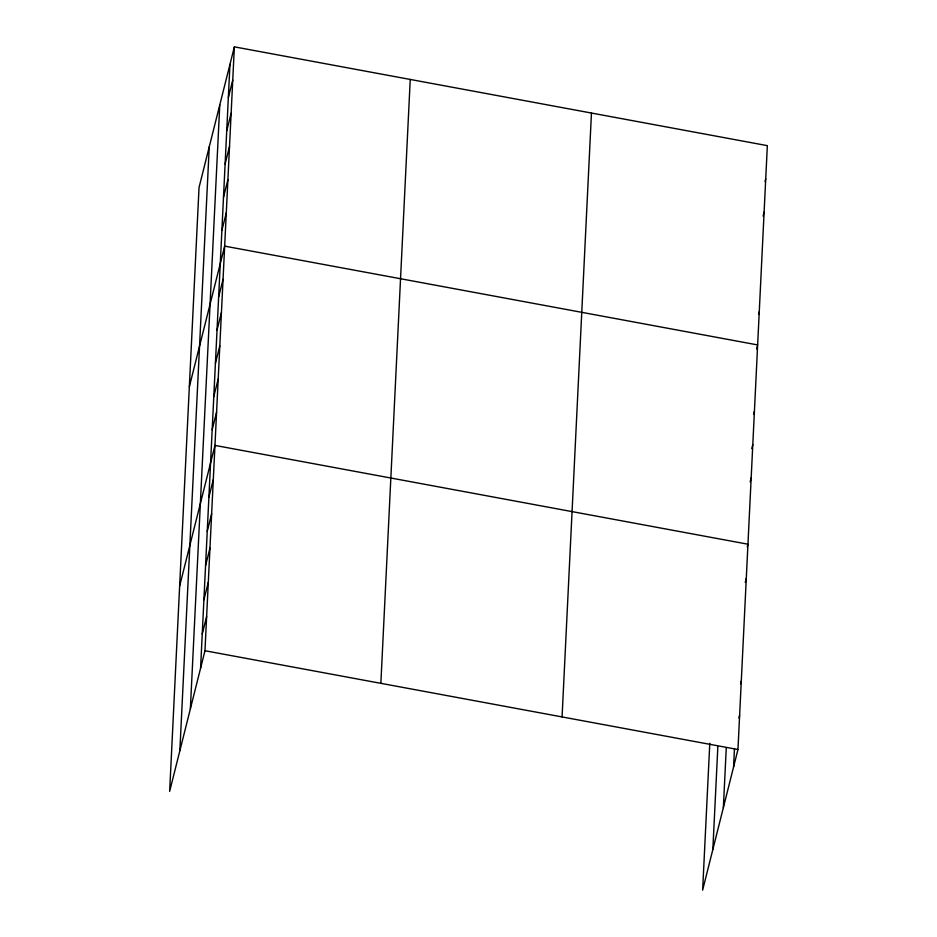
<?xml version="1.0" encoding="UTF-8"?>
<svg xmlns="http://www.w3.org/2000/svg" width="937" height="937" viewBox="0 0 937 937"><rect width="100%" height="100%" fill="white"/><g stroke="black" fill="none" stroke-linecap="round" stroke-linejoin="round"><path stroke-width="1.41" d="M179.857 750.736L209.244 146.851M190.363 708.876L219.762 105.003M200.577 668.257L229.963 64.372M234.367 46.85L199.042 187.47L169.656 791.355L204.969 650.735L234.367 46.85L767.344 145.645L737.958 749.53L702.633 890.15L709.789 743.287M380.855 683.342L410.242 79.458M562.071 716.934L591.458 113.049M712.846 849.531L717.836 746.871M723.352 807.682L726.269 747.796M733.554 767.063L734.456 748.522M228.347 97.589L232.751 80.067M226.731 130.805L231.134 113.272M225.114 164.022L229.518 146.488M223.498 197.227L227.902 179.705M221.882 230.443L226.285 212.922M189.344 386.747L224.669 246.126L757.646 344.933M218.649 296.877L223.053 279.343M217.033 330.082L221.437 312.56M215.416 363.298L219.82 345.776M213.8 396.515L218.204 378.981M212.184 429.732L216.588 412.198M179.646 586.035L214.971 445.415L747.949 544.21L747.269 546.903M208.892 497.16L213.296 479.639M207.229 531.384L211.633 513.851M205.566 565.597L209.97 548.075M203.903 599.821L208.307 582.299M202.24 634.044L206.644 616.511M765.049 181.555L765.728 178.862M763.093 216.119L764.112 212.078M758.583 314.41L759.263 311.716M756.627 348.974L757.307 346.28M753.735 414.049L754.414 411.355M751.779 448.612L752.798 444.571M750.162 481.829L751.181 477.788M745.266 582.474L746.285 578.434M740.617 683.787L741.284 681.094M738.942 718.011L739.621 715.318M204.969 650.735L737.958 749.53"/></g></svg>
